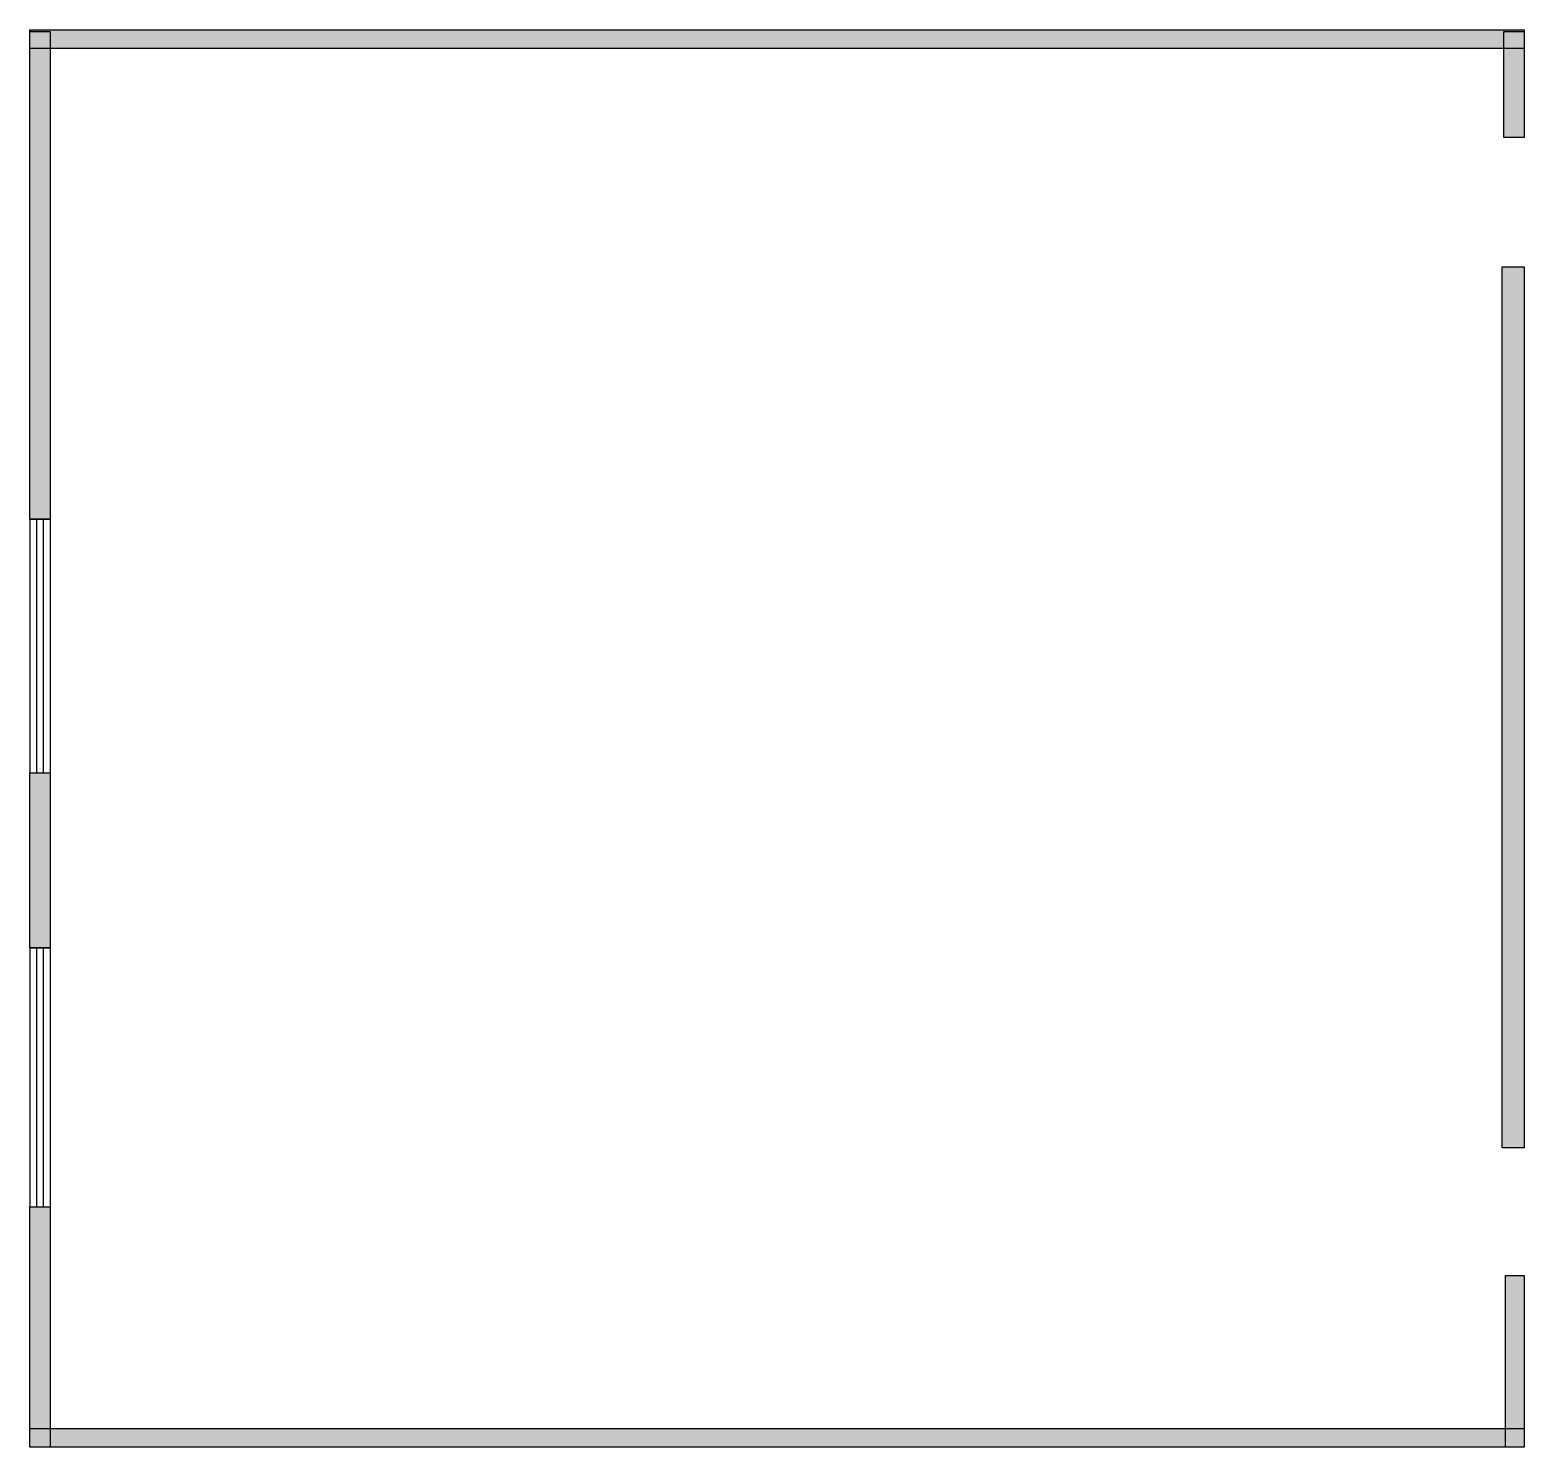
# Model space of a CAD drawing. Header units: millimetres. Extents: x 0 to 7823, y 0 to 7418.
import ezdxf

# ---------------------------------------------------------------- set-up
doc = ezdxf.new("R2010")
doc.units = ezdxf.units.MM
doc.layers.add('WALL', color=7, linetype='Continuous')
doc.layers.add('WINDOW', color=5, linetype='Continuous')

msp = doc.modelspace()

# ---------------------------------------------------------------- hatches: boundary and pattern name
at = {"layer": 'WALL'}
h = msp.add_hatch(color=256, dxfattribs=at)
h.dxf.hatch_style = 1
h.paths.add_polyline_path([(0, 7418.4), (7823.2, 7418.4), (7823.2, 7321.6), (0, 7321.6)])
h = msp.add_hatch(color=256, dxfattribs=at)
h.dxf.hatch_style = 1
h.paths.add_polyline_path([(0, 7409.6), (105.6, 7409.6), (105.6, 4857.6), (0, 4857.6)])
h = msp.add_hatch(color=256, dxfattribs=at)
h.dxf.hatch_style = 1
h.paths.add_polyline_path([(7717.6, 7409.6), (7823.2, 7409.6), (7823.2, 6855.2), (7717.6, 6855.2)])
h = msp.add_hatch(color=256, dxfattribs=at)
h.dxf.hatch_style = 1
h.paths.add_polyline_path([(7708.8, 6177.6), (7823.2, 6177.6), (7823.2, 1566.4), (7708.8, 1566.4)])
h = msp.add_hatch(color=256, dxfattribs=at)
h.dxf.hatch_style = 1
h.paths.add_polyline_path([(0, 3528.8), (105.6, 3528.8), (105.6, 2613.6), (0, 2613.6)])
h = msp.add_hatch(color=256, dxfattribs=at)
h.dxf.hatch_style = 1
h.paths.add_polyline_path([(0, 1258.4), (105.6, 1258.4), (105.6, 0), (0, 0)])
h = msp.add_hatch(color=256, dxfattribs=at)
h.dxf.hatch_style = 1
h.paths.add_polyline_path([(7726.4, 897.6), (7823.2, 897.6), (7823.2, 0), (7726.4, 0)])
h = msp.add_hatch(color=256, dxfattribs=at)
h.dxf.hatch_style = 1
h.paths.add_polyline_path([(0, 96.8), (7823.2, 96.8), (7823.2, 0), (0, 0)])

# ---------------------------------------------------------------- linework, layer by layer
for points in [[(0, 7418.4), (7823.2, 7418.4), (7823.2, 7321.6), (0, 7321.6)], [(0, 7409.6), (105.6, 7409.6), (105.6, 4857.6), (0, 4857.6)], [(7717.6, 7409.6), (7823.2, 7409.6), (7823.2, 6855.2), (7717.6, 6855.2)], [(7708.8, 6177.6), (7823.2, 6177.6), (7823.2, 1566.4), (7708.8, 1566.4)], [(0, 3528.8), (105.6, 3528.8), (105.6, 2613.6), (0, 2613.6)], [(0, 1258.4), (105.6, 1258.4), (105.6, 0), (0, 0)], [(7726.4, 897.6), (7823.2, 897.6), (7823.2, 0), (7726.4, 0)], [(0, 96.8), (7823.2, 96.8), (7823.2, 0), (0, 0)]]:
    msp.add_lwpolyline(points, close=True, dxfattribs=at)
at = {"layer": 'WINDOW'}
for p, q in [((0, 4857.6), (0, 3528.8)), ((0, 4857.6), (105.6, 4857.6)), ((35.2, 4857.6), (35.2, 3528.8)), ((70.4, 4857.6), (70.4, 3528.8)), ((105.6, 4857.6), (105.6, 3528.8)), ((0, 3528.8), (105.6, 3528.8)), ((0, 2613.6), (0, 1258.4)), ((0, 2613.6), (105.6, 2613.6)), ((35.2, 2613.6), (35.2, 1258.4)), ((70.4, 2613.6), (70.4, 1258.4)), ((105.6, 2613.6), (105.6, 1258.4)), ((0, 1258.4), (105.6, 1258.4))]:
    msp.add_line(p, q, dxfattribs=at)

doc.saveas('drawing.dxf')
